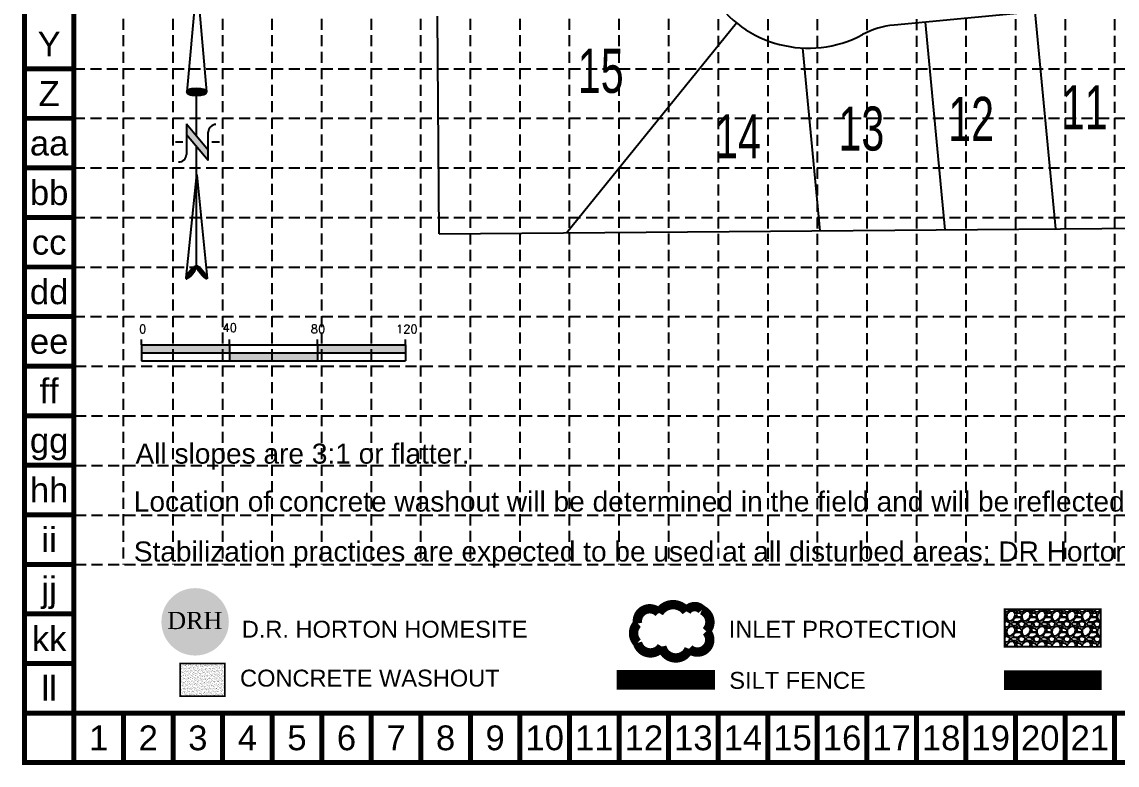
# Model space of a CAD drawing. Extents: x 5997 to 7440, y 5569 to 6471.
# Drawn here: x 5997.4 to 6494.6, y 5568.7 to 5906.1 of the extents above; entities that cross this region are included whole.
import ezdxf
from ezdxf.enums import TextEntityAlignment as Align

# ---------------------------------------------------------------- set-up
doc = ezdxf.new("R2010")
doc.units = 0
doc.header["$LTSCALE"] = 100
doc.header["$MEASUREMENT"] = 0
doc.header["$PDMODE"] = 3
doc.header["$PDSIZE"] = 0.005
doc.linetypes.add('ACAD_ISO02W100', pattern=[15, 12, -3])
doc.linetypes.add('HIDDEN', pattern=[0.375, 0.25, -0.125])
doc.layers.get('0').update_dxf_attribs({"linetype": 'CONTINUOUS'})
for name, color, linetype in [('$-BNDY', 7, 'CONTINUOUS'), ('$-LOT', 7, 'CONTINUOUS'), ('1 EROSION BLANKET', 84, 'CONTINUOUS'), ('BASE', 7, 'CONTINUOUS'), ('FG-LOTNUM', 7, 'CONTINUOUS'), ('GRID', 254, 'HIDDEN'), ('LEGEND', 7, 'CONTINUOUS'), ('NARROW', 7, 'CONTINUOUS')]:
    doc.layers.add(name, color=color, linetype=linetype)
doc.styles.add('DRHorton', font='dutcheb.ttf')
doc.styles.add('L120', font='simplex', dxfattribs={"height": 0.12})
doc.styles.add("L200'", font='ARIAL.TTF', dxfattribs={"height": 0.001969})
doc.styles.get("Standard").update_dxf_attribs({"font": 'ARIAL.TTF', "width": 0.9})

# ---------------------------------------------------------------- blocks, each defined once
blk = doc.blocks.new('North Arrow')
at = {"layer": 'NARROW'}
for p, q in [((32.43, 3.06), (32.43, 4.63)), ((28.77, -2.09), (34.02, 2.32)), ((36.18, 2.33), (30.46, 2.33)), ((36.16, 2.32), (31.04, -2.09)), ((0, 0), (22.36, 2)), ((0, 0), (22.33, -2.02)), ((39.1, 0.01), (59.96, 2.11)), ((31.2, -0.05), (21.66, -0.05)), ((21.66, -0.05), (21.66, -0.05)), ((28.77, -2.09), (34.95, -2.09)), ((57.45, -0.05), (33.41, -0.05)), ((59.83, -2.14), (39.04, -0.01)), ((57.69, -0.03), (57.77, -0.01)), ((57.77, -0.05), (57.69, -0.03)), ((32.43, -4.26), (32.43, -2.8))]:
    blk.add_line(p, q, dxfattribs=at)
blk.add_lwpolyline([(22.36, -2.03), (22.59, -1.93, 0.091577), (22.87, -1.44, 0.048306), (23.03, -0.75), (23.07, -0.01), (23.01, 0.82, 0.048306), (22.87, 1.42, 0.091577), (22.59, 1.91), (22.36, 2.01), (22.14, 1.91, 0.091577), (21.86, 1.42, 0.048306), (21.72, 0.82), (21.66, -0.01), (21.72, -0.83, 0.048306), (21.86, -1.44, 0.091577), (22.14, -1.93)], format="xyb", close=True, dxfattribs=at)
for points in [[(57.46, -0.03), (57.44, 0.08, -0.066818), (57.67, 0.47, -0.03073), (58.01, 0.84), (58.52, 1.29), (59.07, 1.7, -0.03073), (59.5, 1.95, -0.066818), (59.93, 2.1), (60.04, 2.06)], [(60.04, 2.06), (60.05, 1.95, -0.066818), (59.82, 1.56, -0.03073), (59.43, 1.14), (58.97, 0.74), (58.42, 0.33, -0.03073), (57.99, 0.08, -0.036692), (57.76, -0.02)], [(57.46, -0.04), (57.44, -0.15, 0.066818), (57.67, -0.54, 0.03073), (58.01, -0.9), (58.52, -1.36), (59.07, -1.77, 0.03073), (59.5, -2.02, 0.066818), (59.93, -2.17), (60.04, -2.13)], [(60.04, -2.13), (60.05, -2.01, 0.066818), (59.82, -1.63, 0.03073), (59.43, -1.2), (58.97, -0.8), (58.42, -0.4, 0.03073), (57.99, -0.15, 0.036692), (57.76, -0.05)]]:
    blk.add_lwpolyline(points, format="xyb", dxfattribs=at)
for centre, start, end in [((30.46, 3.86), 178.8769, 270), ((34.95, -3.62), 358.8769, 90)]:
    blk.add_arc(centre, 1.53, start, end, dxfattribs=at)
for points in [[(31.05, -2.09), (36.15, 2.36), (28.75, -2.06), (34.01, 2.36)], [(23.03, -0.76), (21.67, -0.05), (23.07, -0.05), (21.72, 0.82)], [(23.07, -0.05), (21.72, 0.82), (23.02, 0.75), (21.85, 1.42)], [(23.02, 0.75), (21.85, 1.42), (22.87, 1.44), (22.14, 1.91)], [(22.87, 1.44), (22.14, 1.91), (22.59, 1.91), (22.36, 2)], [(57.44, 0.08), (57.7, -0.01), (57.5, 0.21), (57.77, -0.01)], [(57.45, -0.04), (57.69, -0.02), (57.44, 0.08), (57.7, -0.01)], [(57.5, 0.21), (57.77, -0.01), (57.6, 0.39), (57.94, 0.06)], [(57.6, 0.39), (57.94, 0.06), (57.68, 0.5), (58.07, 0.13)], [(57.68, 0.5), (58.07, 0.13), (57.84, 0.66), (58.29, 0.26)], [(57.84, 0.66), (58.29, 0.26), (58.03, 0.86), (58.52, 0.41)], [(58.03, 0.86), (58.52, 0.41), (58.26, 1.07), (58.73, 0.57)], [(58.26, 1.07), (58.73, 0.57), (58.52, 1.3), (59.05, 0.81)], [(58.52, 1.3), (59.05, 0.81), (58.7, 1.42), (59.26, 0.99)], [(59.26, 1), (58.69, 1.42), (59.45, 1.15), (59, 1.65)], [(59.45, 1.15), (59, 1.65), (59.62, 1.34), (59.28, 1.82)], [(59.62, 1.34), (59.28, 1.82), (59.81, 1.55), (59.49, 1.95)], [(59.81, 1.55), (59.49, 1.95), (59.93, 1.73), (59.69, 2.04)], [(59.93, 1.73), (59.69, 2.04), (60.05, 1.94), (59.93, 2.1)], [(60.05, 1.94), (59.93, 2.1), (60.04, 2.06)], [(22.87, -1.44), (21.72, -0.87), (23.03, -0.76), (21.67, -0.05)], [(22.58, -1.93), (21.86, -1.45), (22.87, -1.44), (21.72, -0.87)], [(22.36, -2.01), (22.14, -1.93), (22.58, -1.93), (21.86, -1.45)], [(57.44, -0.14), (57.69, -0.02), (57.45, -0.04), (57.69, -0.02)], [(57.46, -0.19), (57.7, -0.03), (57.44, -0.14), (57.69, -0.02)], [(57.53, -0.33), (57.76, -0.05), (57.46, -0.19), (57.7, -0.03)], [(57.63, -0.48), (57.9, -0.1), (57.53, -0.33), (57.76, -0.05)], [(57.78, -0.66), (58.09, -0.2), (57.63, -0.48), (57.9, -0.1)], [(57.97, -0.87), (58.34, -0.35), (57.78, -0.66), (58.09, -0.2)], [(58.24, -1.11), (58.61, -0.54), (57.97, -0.87), (58.34, -0.35)], [(58.61, -1.43), (58.93, -0.77), (58.24, -1.11), (58.61, -0.54)], [(58.91, -1.64), (59.2, -1), (58.61, -1.43), (58.93, -0.77)], [(59.12, -1.79), (59.57, -1.36), (58.92, -1.65), (59.2, -1.01)], [(59.35, -1.93), (59.81, -1.62), (59.12, -1.79), (59.57, -1.36)], [(59.54, -1.32), (59.41, -1.18), (59.21, -1.01)], [(59.58, -2.05), (59.93, -1.79), (59.35, -1.93), (59.81, -1.62)], [(59.78, -2.13), (60.05, -2.01), (59.58, -2.05), (59.93, -1.79)], [(59.92, -2.17), (60.04, -2.13), (59.78, -2.13), (60.05, -2.01)]]:
    blk.add_solid(points, dxfattribs=at)
blk = doc.blocks.new('DRHorton')
h = blk.add_hatch(color=1)
h.paths.add_polyline_path([(78.7, 25.78, 1), (40.43, 25.78, 1)])
h.paths.add_polyline_path([(42.33, 17.91), (76.5, 17.91), (76.5, 34.87), (42.33, 34.87)], flags=24)
at = {"layer": 'BASE', "color": 176, "style": 'DRHorton'}
blk.add_text('DRH', height=9.814, dxfattribs=at).set_placement((59.39, 21.64), align=Align.CENTER)
blk = doc.blocks.new('scale')
h = blk.add_hatch(color=7)
h.paths.add_polyline_path([(1.56, -6.67), (1.56, -3.07), (-38.44, -3.07), (-38.44, -6.67)])
h.paths.add_polyline_path([(1.56, -6.67), (1.56, -10.28), (41.56, -10.28), (41.56, -6.67)])
h.paths.add_polyline_path([(41.56, -3.07), (41.56, -6.67), (81.56, -6.67), (81.56, -3.07)])
at = {"color": 7}
for p, q in [((-38.44, -3.07), (-38.44, -0.67)), ((-38.44, -3.07), (1.56, -3.07)), ((-38.44, -3.07), (-38.44, -10.28)), ((1.56, -3.07), (1.56, -0.67)), ((1.56, -3.07), (81.56, -3.07)), ((1.56, -3.07), (1.56, -10.28)), ((41.56, -3.07), (41.56, -0.67)), ((41.56, -3.07), (41.56, -10.28)), ((81.56, -3.07), (81.56, -0.67)), ((81.56, -3.07), (81.56, -10.28)), ((-38.44, -6.67), (81.56, -6.67)), ((-38.44, -10.28), (1.56, -10.28)), ((1.56, -10.28), (81.56, -10.28))]:
    blk.add_line(p, q, dxfattribs=at)
at = {"color": 7, "style": 'L120'}
for s, p in [('0', (-39.5, 2.19)), ('40', (-1.58, 2.78)), ('80', (38.45, 2.19)), ('120', (77.17, 2.19))]:
    blk.add_text(s, height=3.84, dxfattribs=at).set_placement(p)

msp = doc.modelspace()

# ---------------------------------------------------------------- hatches: boundary and pattern name
at = {"layer": 'BASE'}
h = msp.add_hatch(dxfattribs=at)
h.set_pattern_fill('AR-SAND', color=30, scale=0.593424, style=0)
h.set_pattern_definition([(37.5, (6571.4026, 5555.4887), (-0.0373818, 1.1434233), [0, -0.9020044, 0, -1.0088207, 0, -0.9643139]), (7.5, (6571.4026, 5555.4887), (1.050228, 1.674729), [0, -0.4866076, 0, -0.8129908, 0, -0.3115476]), (327.5, (6570.6727, 5555.4887), (1.8480063, 0.0033582), [0, -0.296712, 0, -1.068163, 0, -1.3945462]), (317.5, (6570.6727, 5555.4887), (1.7839075, 0.5208337), [0, -0.148356, 0, -0.7002402, 0, -0.8011223])])
h.paths.add_polyline_path([(6089.56, 5600), (6089.56, 5614.83), (6069.24, 5614.83), (6069.24, 5600)])
at = {"layer": 'LEGEND', "linetype": 'ACAD_ISO02W100'}
h = msp.add_hatch(dxfattribs=at)
h.set_pattern_fill('GRAVEL', color=240, scale=6.856245, style=0)
h.set_pattern_definition([(228.0128, (5955.728, 5276.21866), (-54.84994788, -61.7062142), [0.92241, -91.31893]), (184.9697, (5955.11095, 5275.53303), (82.27494721, 6.8561854), [1.58289, -156.70582]), (132.5104, (5953.534, 5275.3959), (68.56238636, -75.41875447), [1.116114, -110.495464]), (267.2737, (5950.86008, 5273.68185), (6.8562177, 137.12490202), [1.441443, -142.702853]), (292.8337, (5950.79152, 5272.24204), (-34.28129291, 82.2749154), [1.41345, -139.93166]), (357.2737, (5951.34002, 5270.93935), (-137.12490202, 6.8562177), [1.441443, -142.702853]), (37.6942, (5952.77983, 5270.87079), (-89.13123536, -68.56238422), [1.906235, -188.71711]), (72.2553, (5954.2882, 5272.03635), (47.99378879, 150.83736416), [1.79968, -178.168583]), (121.4296, (5954.8367, 5273.7504), (-54.85001646, 89.13115097), [1.446325, -143.18632]), (175.2364, (5954.0825, 5274.98453), (75.4187015, -6.85618695), [1.6512, -80.90892]), (222.3974, (5952.43702, 5275.12166), (-82.2749904, -75.41864071), [2.135364, -211.401173]), (138.8141, (5957.64777, 5273.6133), (-47.9937352, 41.1374516), [0.728826, -72.15405]), (171.4692, (5957.09927, 5274.09322), (89.13117324, -13.71254423), [1.386586, -137.272385]), (225, (5955.728, 5274.299), (-8e-16, -6.856247), [0.96962, -8.726574]), (203.1986, (5955.2481, 5275.1217), (34.2812232, 13.7124991), [0.52216, -51.69345]), (291.8014, (5954.7681, 5274.916), (-6.8562444, 20.5687369), [0.73844, -36.18357]), (30.9638, (5955.0424, 5274.2303), (20.5687214, 13.712507), [1.199356, -38.77908]), (161.5651, (5956.0708, 5274.8474), (13.712493, -6.856234), [0.86725, -20.8141]), (16.3895, (5950.79152, 5274.91597), (68.56246507, 20.56868502), [1.214927, -120.278043]), (70.3462, (5951.9571, 5275.2588), (-27.4249474, -75.41870964), [1.019256, -100.906155]), (293.1986, (5956.0708, 5276.2187), (-13.7124991, 34.2812232), [1.04431, -51.171297]), (343.6105, (5956.4822, 5275.2588), (-68.56246507, 20.56868502), [1.214927, -120.278043]), (339.444, (5950.7915, 5270.6651), (-34.2812376, 13.71246255), [1.171595, -57.40819]), (294.7751, (5951.8885, 5270.25372), (-34.28117145, 75.41871846), [0.981663, -97.184825]), (66.8014, (5956.1394, 5269.3624), (13.7124991, 34.2812232), [1.04431, -51.171297]), (17.354, (5956.55077, 5270.3223), (-89.13119884, -27.4249423), [1.14932, -113.78229]), (69.444, (5952.7798, 5269.3624), (-13.7124626, -34.2812376), [0.5858, -57.99399]), (101.3099, (5955.728, 5269.3624), (-6.8562288, 27.4249852), [0.3496, -34.610524]), (165.9638, (5955.6595, 5269.7052), (20.5687387, -6.8562317), [1.41345, -26.85557]), (186.009, (5954.2882, 5270.04804), (68.5624483, 6.85624032), [1.309886, -129.67849]), (303.6901, (5955.0424, 5273.6133), (-6.856254, 13.712487), [0.98882, -23.73172]), (353.1572, (5955.5909, 5272.79054), (116.55616065, -13.71254484), [1.72636, -170.90948]), (60.9454, (5957.30495, 5272.58485), (-27.4249802, -47.99371764), [0.70589, -69.88347]), (90, (5957.648, 5273.202), (-6.856245, 6.856245), [0.411375, -6.44487]), (120.2564, (5954.1511, 5270.25372), (27.42494494, -47.99373184), [0.9525, -94.2975]), (48.0128, (5953.67114, 5271.07647), (54.84994788, 61.7062142), [1.844824, -90.39652]), (0, (5954.905, 5272.448), (6.856245, 6.856245), [1.782624, -5.07362]), (325.3048, (5956.6879, 5272.44772), (-68.56241064, 47.99377403), [1.08407, -107.32268]), (254.0546, (5957.5792, 5271.8307), (-6.8562442, -27.4249809), [0.99828, -48.915935]), (207.646, (5957.30495, 5270.8708), (-130.26862625, -68.56250288), [1.625376, -160.912464]), (175.4261, (5955.86514, 5270.1166), (-89.13118883, 6.85620936), [1.71954, -170.234214])])
h.paths.add_polyline_path([(6443.57, 5622.48), (6487.2, 5622.4), (6487.2, 5639.54), (6443.57, 5639.47)])

# ---------------------------------------------------------------- linework, layer by layer
at = {"layer": '$-BNDY'}
for q in [(6186.06, 5908.77), (6806.86, 5815)]:
    msp.add_line((6186.88, 5809.86), q, dxfattribs=at)
at = {"layer": '$-LOT'}
for p, q in [((6773.06, 5940.67), (6393.36, 5904.68)), ((6466.78, 5812.18), (6457.44, 5910.76)), ((6244.7, 5810.34), (6321.79, 5905.75)), ((6416.59, 5811.77), (6407.66, 5906.04)), ((6359.89, 5811.3), (6352.02, 5894.26))]:
    msp.add_line(p, q, dxfattribs=at)
for centre, radius, start, end in [((6354.47, 5946.2), 52, 41.4921, 298.1608), ((6396.94, 5866.85), 38, 95.4139, 118.1608)]:
    msp.add_arc(centre, radius, start, end, dxfattribs=at)
msp.add_point((6309.22, 5890.19), dxfattribs=at)
at = {"layer": 'BASE', "const_width": 2.25}
for points in [[(5998.5, 5569.85), (7438.5, 5569.85), (7438.5, 6469.85), (5998.5, 6469.85)], [(6021, 5592.35), (7416, 5592.35), (7416, 6447.35), (6021, 6447.35)]]:
    msp.add_lwpolyline(points, close=True, dxfattribs=at)
for points in [[(6021, 5884.85), (5998.5, 5884.85)], [(6021, 5862.35), (5998.5, 5862.35)], [(6021, 5839.85), (5998.5, 5839.85)], [(6021, 5817.35), (5998.5, 5817.35)], [(6021, 5794.85), (5998.5, 5794.85)], [(6021, 5772.35), (5998.5, 5772.35)], [(6021, 5749.85), (5998.5, 5749.85)], [(6021, 5727.35), (5998.5, 5727.35)], [(6021, 5704.85), (5998.5, 5704.85)], [(6021, 5682.35), (5998.5, 5682.35)], [(6021, 5659.85), (5998.5, 5659.85)], [(6021, 5637.35), (5998.5, 5637.35)], [(6021, 5614.85), (5998.5, 5614.85)], [(6021, 5592.35), (5998.5, 5592.35)], [(6021, 5569.85), (6021, 5592.35)], [(6043.5, 5569.85), (6043.5, 5592.35)], [(6066, 5569.85), (6066, 5592.35)], [(6088.5, 5569.85), (6088.5, 5592.35)], [(6111, 5569.85), (6111, 5592.35)], [(6133.5, 5569.85), (6133.5, 5592.35)], [(6156, 5569.85), (6156, 5592.35)], [(6178.5, 5569.85), (6178.5, 5592.35)], [(6201, 5569.85), (6201, 5592.35)], [(6223.5, 5569.85), (6223.5, 5592.35)], [(6246, 5569.85), (6246, 5592.35)], [(6268.5, 5569.85), (6268.5, 5592.35)], [(6291, 5569.85), (6291, 5592.35)], [(6313.5, 5569.85), (6313.5, 5592.35)], [(6336, 5569.85), (6336, 5592.35)], [(6358.5, 5569.85), (6358.5, 5592.35)], [(6381, 5569.85), (6381, 5592.35)], [(6403.5, 5569.85), (6403.5, 5592.35)], [(6426, 5569.85), (6426, 5592.35)], [(6448.5, 5569.85), (6448.5, 5592.35)], [(6471, 5569.85), (6471, 5592.35)], [(6493.5, 5569.85), (6493.5, 5592.35)]]:
    msp.add_lwpolyline(points, dxfattribs=at)
at = {"layer": 'BASE', "color": 30, "const_width": 0.742}
msp.add_lwpolyline([(6069.24, 5600), (6089.56, 5600), (6089.56, 5614.83), (6069.24, 5614.83)], close=True, dxfattribs=at)
at = {"layer": 'GRID', "color": 253, "linetype": 'HIDDEN', "ltscale": 0.2}
for p, q in [((6043.43, 6447.57), (6043.43, 5659.76)), ((6065.93, 6447.57), (6065.93, 5659.76)), ((6088.43, 6447.57), (6088.43, 5659.76)), ((6110.93, 6447.57), (6110.93, 5659.76)), ((6133.43, 6447.57), (6133.43, 5659.76)), ((6155.93, 6447.57), (6155.93, 5659.76)), ((6178.43, 6447.57), (6178.43, 5659.76)), ((6200.93, 6447.57), (6200.93, 5659.76)), ((6223.43, 6447.57), (6223.43, 5659.76)), ((6245.93, 6447.57), (6245.93, 5659.76)), ((6268.43, 6447.57), (6268.43, 5659.76)), ((6290.93, 6447.57), (6290.93, 5659.76)), ((6313.5, 6447.35), (6313.5, 5659.76)), ((6336, 6447.35), (6336, 5659.76)), ((6358.5, 6447.35), (6358.5, 5659.76)), ((6381, 6447.35), (6381, 5659.76)), ((6403.5, 6447.35), (6403.5, 5659.76)), ((6426, 6447.35), (6426, 5659.76)), ((6448.5, 6447.35), (6448.5, 5659.76)), ((6471, 6447.35), (6471, 5659.76)), ((6493.5, 6447.35), (6493.5, 5659.76)), ((6021, 5884.85), (7416, 5884.85)), ((6021, 5862.35), (7416, 5862.35)), ((6021, 5839.85), (7416, 5839.85)), ((6021, 5817.35), (7416, 5817.35)), ((6021, 5794.85), (7416, 5794.85)), ((6021, 5772.35), (7416, 5772.35)), ((6021.51, 5749.76), (7416.51, 5749.76)), ((6021.51, 5727.26), (7416.51, 5727.26)), ((6021.51, 5704.76), (7416.51, 5704.76)), ((6021.51, 5682.26), (7416.51, 5682.26)), ((6021.51, 5659.76), (7416.51, 5659.76))]:
    msp.add_line(p, q, dxfattribs=at)
at = {"layer": 'LEGEND', "color": 170, "ltscale": 100, "const_width": 4.27}
msp.add_lwpolyline([(6286.59, 5637.84, 0.520567), (6286.59, 5637.84, 0.765195), (6276.94, 5632.98, 0.417879), (6276.88, 5624.24, 0.6649), (6287.91, 5622.55, 0.744833), (6300.34, 5621.51, 0.975642), (6308.09, 5629.51, 0.520567), (6306.16, 5639.16, 0.520567), (6299.09, 5638.51, 0.540264), (6286.59, 5637.84)], format="xyb", close=True, dxfattribs=at)
at = {"layer": 'LEGEND', "color": 240, "const_width": 0.857}
msp.add_lwpolyline([(6443.57, 5622.48), (6487.2, 5622.4), (6487.2, 5639.54), (6443.57, 5639.47)], close=True, dxfattribs=at)
at = {"layer": 'LEGEND', "color": 200, "const_width": 8.91}
msp.add_lwpolyline([(6267.38, 5607.4), (6312.08, 5607.4)], dxfattribs=at)
at = {"layer": 'LEGEND', "color": 84, "const_width": 8.91}
msp.add_lwpolyline([(6443.35, 5607.22), (6487.64, 5607.22)], dxfattribs=at)

# ---------------------------------------------------------------- block references
at = {"layer": '1 EROSION BLANKET'}
msp.add_blockref('scale', (6090.05, 5762.6), dxfattribs=at)
at = {"layer": 'BASE', "xscale": 2.25, "yscale": 2.25, "zscale": 2.250000000000227, "rotation": 270}
msp.add_blockref('North Arrow', (6076.75, 5924.62), dxfattribs=at)
at = {"layer": 'FG-LOTNUM', "color": 1, "xscale": 0.7999999999999545, "yscale": 0.7999999999999545, "zscale": 0.8}
msp.add_blockref('DRHorton', (6028.38, 5613.14), dxfattribs=at)

# ---------------------------------------------------------------- texts
at = {"layer": 'BASE'}
for s, p in [('Y', (6009.75, 5896.1)), ('Z', (6009.75, 5873.6)), ('aa', (6009.75, 5851.1)), ('bb', (6009.75, 5828.6)), ('cc', (6009.75, 5806.1)), ('dd', (6009.75, 5783.6)), ('ee', (6009.75, 5761.1)), ('ff', (6009.75, 5738.6)), ('gg', (6009.75, 5716.1)), ('hh', (6009.75, 5693.6)), ('ii', (6009.75, 5671.1)), ('jj', (6009.75, 5648.6)), ('kk', (6009.75, 5626.1)), ('ll', (6009.75, 5603.6)), ('1', (6032.25, 5581.1)), ('2', (6054.75, 5581.1)), ('3', (6077.25, 5581.1)), ('4', (6099.75, 5581.1)), ('5', (6122.25, 5581.1)), ('6', (6144.75, 5581.1)), ('7', (6167.25, 5581.1)), ('8', (6189.75, 5581.1)), ('9', (6212.25, 5581.1)), ('10', (6234.75, 5581.1)), ('11', (6257.25, 5581.1)), ('12', (6279.75, 5581.1)), ('13', (6302.25, 5581.1)), ('14', (6324.75, 5581.1)), ('15', (6347.25, 5581.1)), ('16', (6369.75, 5581.1)), ('17', (6392.25, 5581.1)), ('18', (6414.75, 5581.1)), ('19', (6437.25, 5581.1)), ('20', (6459.75, 5581.1)), ('21', (6482.25, 5581.1))]:
    msp.add_text(s, height=11.25, dxfattribs=at).set_placement(p, align=Align.MIDDLE_CENTER)
at = {"layer": 'BASE', "color": 7, "style": "L200'"}
for s, height, p in [('All slopes are 3:1 or flatter.', 9.1247, (6048.96, 5705.58)), ('Location of concrete washout will be determined in the field and will be reflected on this Site Map.', 9.1247, (6048.19, 5683.82)), ('Stabilization practices are expected to be used at all disturbed areas; DR Horton lots are the disturbed area.', 9.12475, (6048.18, 5661.13))]:
    msp.add_text(s, height=height, dxfattribs=at).set_placement(p)
at = {"layer": 'FG-LOTNUM', "width": 0.67}
for s, p in [('15', (6260.19, 5873.91, -666.12)), ('11', (6479.97, 5857.31, -666.12)), ('13', (6378.52, 5847.71, -666.12)), ('12', (6428.37, 5852.07, -666.12)), ('14', (6322.54, 5844.21, -666.12))]:
    msp.add_text(s, height=20, dxfattribs=at).set_placement(p, align=Align.CENTER)
at = {"layer": 'LEGEND', "style": "L200'"}
for s, height, p in [('D.R. HORTON HOMESITE', 7.6723, (6097.19, 5626.58)), ('INLET PROTECTION', 7.6723, (6318.31, 5626.55)), ('CONCRETE WASHOUT', 7.6723, (6096.41, 5604.38)), ('SILT FENCE', 7.672, (6318.55, 5603.35))]:
    msp.add_text(s, height=height, dxfattribs=at).set_placement(p)

doc.saveas('drawing.dxf')
